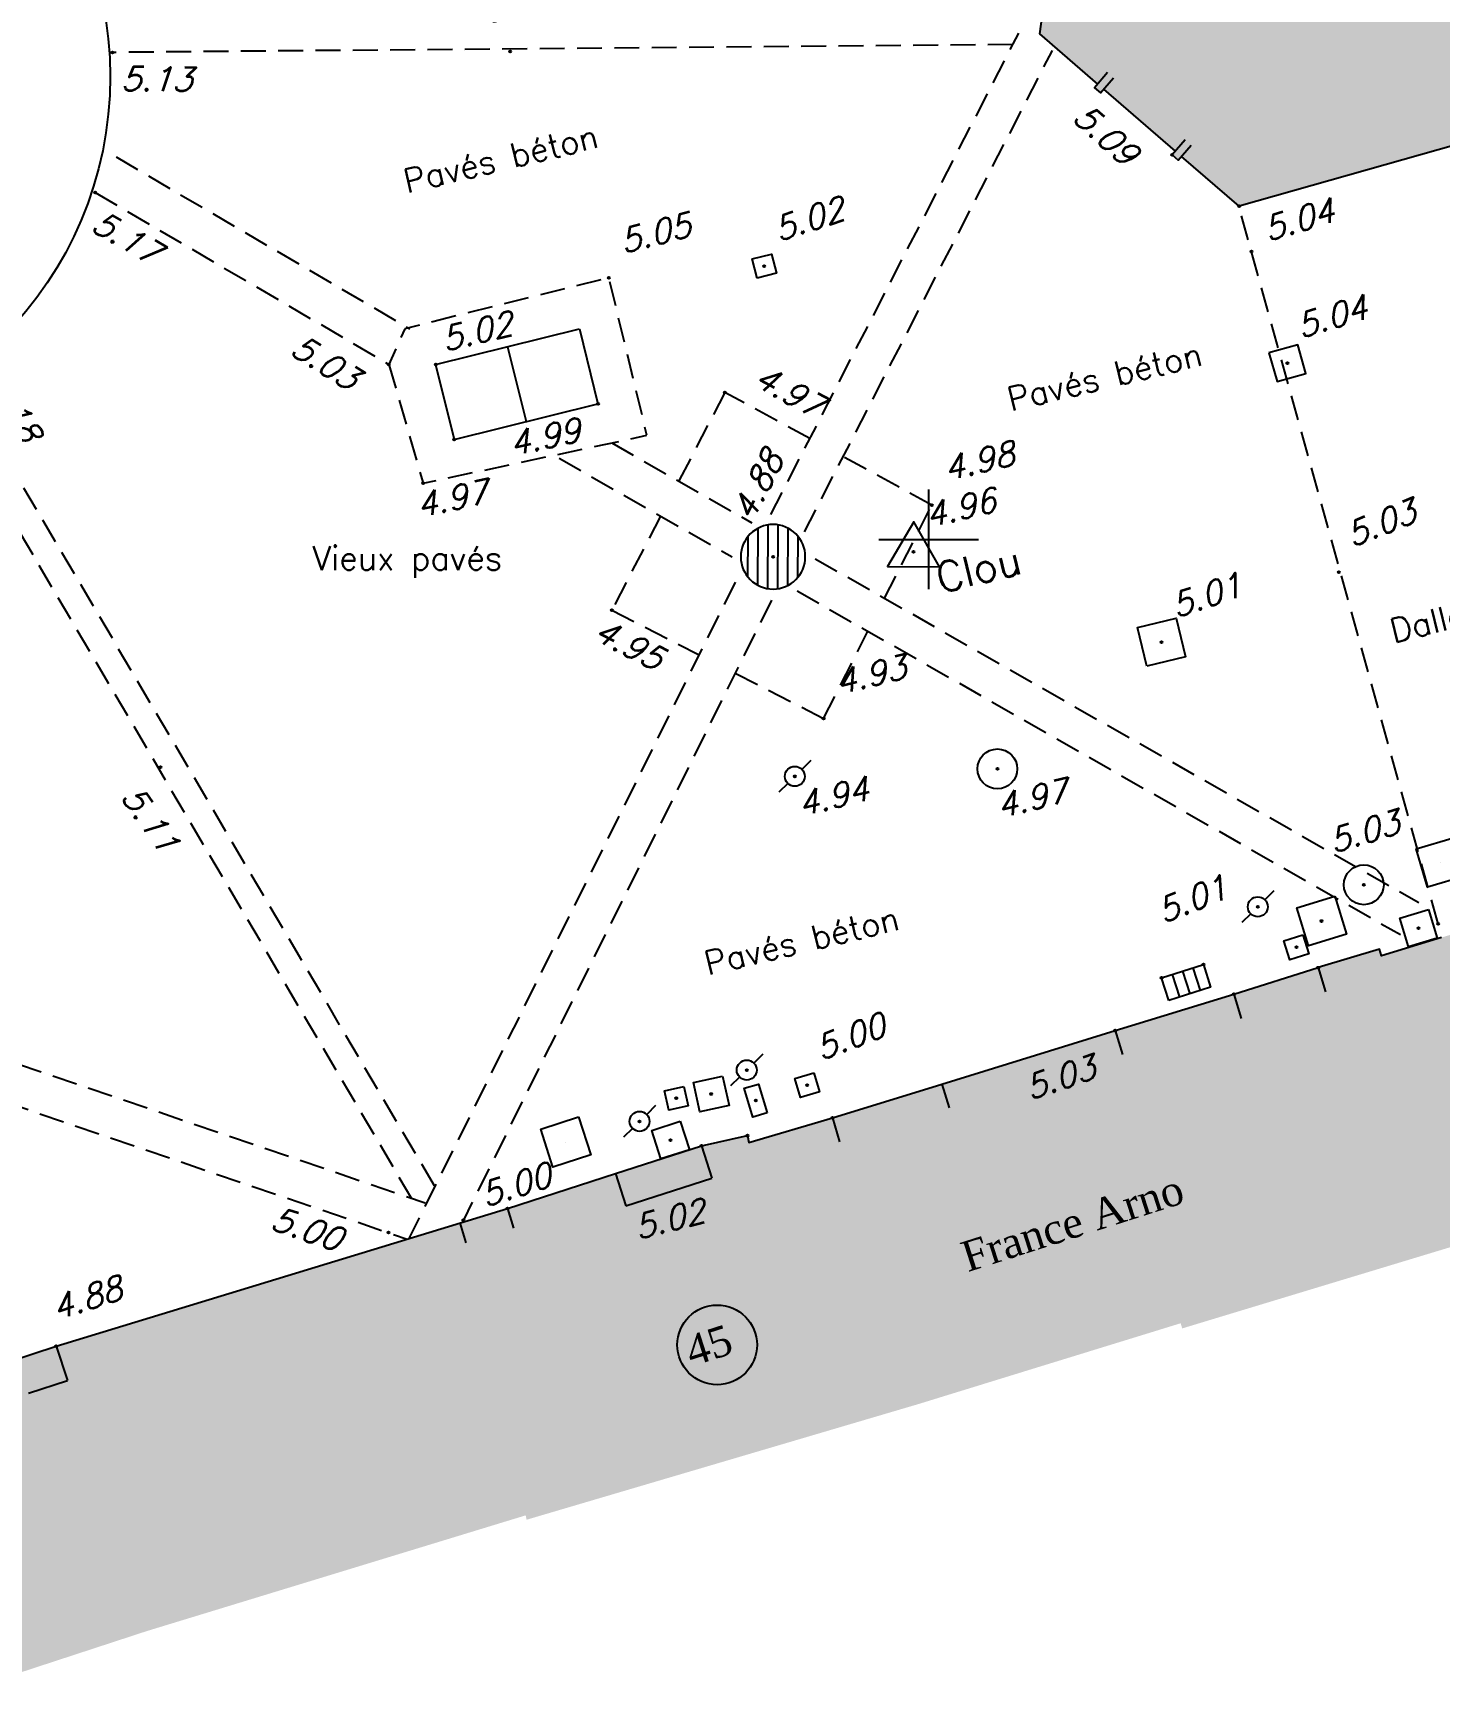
# Model space of a CAD drawing. Header units: metres. Extents: x 1379206 to 1379549, y 5225925 to 5226061.
# Drawn here: x 1379331.01 to 1379345.12, y 5225968.53 to 5225985.08 of the extents above; entities that cross this region are included whole.
import ezdxf
from ezdxf.enums import TextEntityAlignment as Align

# ---------------------------------------------------------------- set-up
doc = ezdxf.new("R2010")
doc.units = ezdxf.units.M
doc.header["$LTSCALE"] = 2
doc.header["$PDMODE"] = 32
doc.header["$PDSIZE"] = 0.02
doc.linetypes.add('CACHE2', pattern=[0.1875, 0.125, -0.0625])
doc.layers.get('0').update_dxf_attribs({"color": 2})
for name, color, linetype in [('AEP_BC_RON', 4, 'Continuous'), ('BA_COMMERC', 7, 'Continuous'), ('BA_INDIVID', 7, 'Continuous'), ('BA_SEUIL', 8, 'Continuous'), ('BA_VITRINE', 6, 'Continuous'), ('BORD_ILOT', 7, 'Continuous'), ('BORD_REVET', 7, 'CACHE2'), ('BORDURETTE', 7, 'Continuous'), ('EP_GRILLER', 5, 'Continuous'), ('Etat des Lieux', 7, 'Continuous'), ('EU_BRANCH', 3, 'Continuous'), ('GDF_BC', 30, 'Continuous'), ('GDF_REG_CA', 30, 'Continuous'), ('PTT_CHAMB2', 3, 'Continuous'), ('STATION', 6, 'Continuous'), ('SYMBOLE', 7, 'Continuous'), ('TopoAlt', 7, 'Continuous'), ('Topojis', 7, 'Continuous'), ('TXT_DETAIL', 7, 'Continuous'), ('TXT_NAT_BA', 7, 'Continuous')]:
    doc.layers.add(name, color=color, linetype=linetype)
doc.styles.get("Standard").update_dxf_attribs({"font": 'romans.shx'})
doc.styles.add('TNR', font='times.ttf', dxfattribs={"width": 0.999})

# ---------------------------------------------------------------- blocks, each defined once
blk = doc.blocks.new('CB002')
at = {"color": 0, "linetype": 'Continuous'}
for p, q in [((0, 1), (0, 0)), ((0, 1), (1, 1)), ((0.5, 1), (0.5, 0)), ((1, 1), (1, 0)), ((0, 0), (1, 0))]:
    blk.add_line(p, q, dxfattribs=at)
blk = doc.blocks.new('Tcpoint')
at = {"color": 0}
blk.add_point((0, 0), dxfattribs=at)
at = {"layer": 'TopoAlt'}
blk.add_attdef('ALT', (0.2, 0.2), '', height=0.24, dxfattribs=at)
blk = doc.blocks.new('CB013')
at = {"color": 0}
blk.add_line((0, 0), (0, 0), dxfattribs=at)
blk.add_lwpolyline([(-0.15, -0.15), (-0.15, 0.15), (0.15, 0.15), (0.15, -0.15)], close=True, dxfattribs=at)
blk = doc.blocks.new('CB014')
at = {"color": 0}
blk.add_line((0, 0), (0, 0), dxfattribs=at)
blk.add_lwpolyline([(-0.2, -0.2), (-0.2, 0.2), (0.2, 0.2), (0.2, -0.2)], close=True, dxfattribs=at)
blk = doc.blocks.new('CB012')
at = {"color": 0}
blk.add_line((0, 0), (0, 0), dxfattribs=at)
blk.add_lwpolyline([(-0.1, -0.1), (-0.1, 0.1), (0.1, 0.1), (0.1, -0.1)], close=True, dxfattribs=at)
blk = doc.blocks.new('a001')
at = {"color": 0}
for points in [[(0.160355, 0.160355), (0.070711, 0.070711)], [(-0.070711, -0.070711), (-0.160355, -0.160355)]]:
    blk.add_lwpolyline(points, dxfattribs=at)
blk.add_circle((0, 0), 0.1, dxfattribs=at)
blk = doc.blocks.new('CB005')
at = {"color": 0}
for p, q in [((-0.25, 0.206), (-0.25, -0.206)), ((-0.15, 0.287), (-0.15, -0.287)), ((-0.05, 0.32), (-0.05, -0.32)), ((0.05, 0.32), (0.05, -0.32)), ((0.15, 0.287), (0.15, -0.287)), ((0.25, 0.206), (0.25, -0.206))]:
    blk.add_line(p, q, dxfattribs=at)
blk.add_circle((0, 0), 0.324, dxfattribs=at)
blk = doc.blocks.new('u014')
at = {"color": 0}
blk.add_line((0, 0), (0, 0), dxfattribs=at)
blk.add_circle((0, 0), 0.3, dxfattribs=at)
blk = doc.blocks.new('t003')
at = {"color": 0}
blk.add_line((0, 0), (0, 0), dxfattribs=at)
blk.add_lwpolyline([(0.259834, -0.149954), (-0.000053, 0.3), (-0.259781, -0.150046)], close=True, dxfattribs=at)

msp = doc.modelspace()

# ---------------------------------------------------------------- hatches: boundary and pattern name
at = {"layer": 'BA_COMMERC'}
h = msp.add_hatch(color=9, dxfattribs=at)
edge = h.paths.add_edge_path()
edge.add_line((1379365.423, 5225982.738), (1379365.419, 5225982.751))
edge.add_line((1379365.419, 5225982.751), (1379365.337, 5225982.728))
edge.add_line((1379365.337, 5225982.728), (1379365.287, 5225982.692))
edge.add_line((1379365.287, 5225982.692), (1379365.169, 5225982.658))
edge.add_line((1379365.169, 5225982.658), (1379363.747, 5225982.213))
edge.add_line((1379363.747, 5225982.213), (1379363.63, 5225982.173))
edge.add_line((1379363.63, 5225982.173), (1379363.569, 5225982.174))
edge.add_line((1379363.569, 5225982.174), (1379363.489, 5225982.147))
edge.add_line((1379363.489, 5225982.147), (1379363.499, 5225982.113))
edge.add_line((1379363.499, 5225982.113), (1379363.194, 5225982.017))
edge.add_line((1379363.194, 5225982.017), (1379363.167, 5225982.102))
edge.add_line((1379363.167, 5225982.102), (1379362.965, 5225982.023))
edge.add_line((1379362.965, 5225982.023), (1379363.004, 5225981.913))
edge.add_line((1379363.004, 5225981.913), (1379359.86, 5225980.921))
edge.add_line((1379359.86, 5225980.921), (1379359.831, 5225981.015))
edge.add_line((1379359.831, 5225981.015), (1379359.614, 5225980.933))
edge.add_line((1379359.614, 5225980.933), (1379359.648, 5225980.83))
edge.add_line((1379359.648, 5225980.83), (1379358.797, 5225980.552))
edge.add_line((1379358.797, 5225980.552), (1379358.76, 5225980.664))
edge.add_line((1379358.76, 5225980.664), (1379358.558, 5225980.599))
edge.add_line((1379358.558, 5225980.599), (1379358.58, 5225980.532))
edge.add_line((1379358.58, 5225980.532), (1379358.217, 5225980.422))
edge.add_line((1379358.217, 5225980.422), (1379358.237, 5225980.355))
edge.add_line((1379358.237, 5225980.355), (1379357.996, 5225980.282))
edge.add_line((1379357.996, 5225980.282), (1379357.975, 5225980.349))
edge.add_line((1379357.975, 5225980.349), (1379357.395, 5225980.199))
edge.add_line((1379357.395, 5225980.199), (1379356.608, 5225979.944))
edge.add_line((1379356.608, 5225979.944), (1379356.13, 5225979.782))
edge.add_line((1379356.13, 5225979.782), (1379351.158, 5225978.211))
edge.add_line((1379351.158, 5225978.211), (1379350.963, 5225978.145))
edge.add_line((1379350.963, 5225978.145), (1379350.976, 5225978.107))
edge.add_line((1379350.976, 5225978.107), (1379350.597, 5225977.979))
edge.add_line((1379350.597, 5225977.979), (1379350.619, 5225977.902))
edge.add_line((1379350.619, 5225977.902), (1379350.345, 5225977.821))
edge.add_line((1379350.345, 5225977.821), (1379350.423, 5225977.556))
edge.add_line((1379350.423, 5225977.556), (1379349.318, 5225977.23))
edge.add_line((1379349.318, 5225977.23), (1379345.148, 5225976.004))
edge.add_line((1379345.148, 5225976.004), (1379344.546, 5225975.821))
edge.add_line((1379344.546, 5225975.821), (1379344.525, 5225975.888))
edge.add_line((1379344.525, 5225975.888), (1379343.908, 5225975.701))
edge.add_line((1379343.908, 5225975.701), (1379343.062, 5225975.435))
edge.add_line((1379343.062, 5225975.435), (1379341.872, 5225975.069))
edge.add_line((1379341.872, 5225975.069), (1379340.133, 5225974.533))
edge.add_line((1379340.133, 5225974.533), (1379339.034, 5225974.194))
edge.add_line((1379339.034, 5225974.194), (1379338.195, 5225973.947))
edge.add_line((1379338.195, 5225973.947), (1379338.18, 5225974.015))
edge.add_line((1379338.18, 5225974.015), (1379337.72, 5225973.913))
edge.add_line((1379337.72, 5225973.913), (1379336.854, 5225973.634))
edge.add_line((1379336.854, 5225973.634), (1379335.77, 5225973.285))
edge.add_line((1379335.77, 5225973.285), (1379335.291, 5225973.139))
edge.add_line((1379335.291, 5225973.139), (1379331.241, 5225971.901))
edge.add_line((1379331.241, 5225971.901), (1379326.805, 5225970.448))
edge.add_line((1379326.805, 5225970.448), (1379325.911, 5225970.11))
edge.add_arc((1379326.607, 5225969.128), 1.204, 125.3317, 197.0321)
edge.add_line((1379325.456, 5225968.775), (1379327.025, 5225963.592))
edge.add_line((1379327.025, 5225963.592), (1379328.786, 5225957.905))
edge.add_line((1379328.786, 5225957.905), (1379329.046, 5225957.064))
edge.add_line((1379329.046, 5225957.064), (1379329.479, 5225955.665))
edge.add_line((1379329.479, 5225955.665), (1379332.345, 5225956.553))
edge.add_line((1379332.345, 5225956.553), (1379331.912, 5225957.951))
edge.add_line((1379331.912, 5225957.951), (1379331.653, 5225958.788))
edge.add_line((1379331.653, 5225958.788), (1379328.843, 5225967.959))
edge.add_line((1379328.843, 5225967.959), (1379332.146, 5225969.041))
edge.add_line((1379332.146, 5225969.041), (1379335.954, 5225970.204))
edge.add_line((1379335.954, 5225970.204), (1379335.963, 5225970.16))
edge.add_line((1379335.963, 5225970.16), (1379339.9, 5225971.322))
edge.add_line((1379339.9, 5225971.322), (1379341.016, 5225971.666))
edge.add_line((1379341.016, 5225971.666), (1379342.529, 5225972.132))
edge.add_line((1379342.529, 5225972.132), (1379342.544, 5225972.08))
edge.add_line((1379342.544, 5225972.08), (1379346.007, 5225973.129))
edge.add_line((1379346.007, 5225973.129), (1379350.164, 5225974.352))
edge.add_line((1379350.164, 5225974.352), (1379354.152, 5225975.526))
edge.add_line((1379354.152, 5225975.526), (1379354.014, 5225975.979))
edge.add_line((1379354.014, 5225975.979), (1379355.997, 5225976.539))
edge.add_line((1379355.997, 5225976.539), (1379356.876, 5225976.769))
edge.add_line((1379356.876, 5225976.769), (1379358.531, 5225977.309))
edge.add_line((1379358.531, 5225977.309), (1379361.959, 5225978.423))
edge.add_line((1379361.959, 5225978.423), (1379362.373, 5225978.549))
edge.add_line((1379362.373, 5225978.549), (1379362.775, 5225978.695))
edge.add_line((1379362.775, 5225978.695), (1379364.493, 5225979.22))
edge.add_line((1379364.493, 5225979.22), (1379365.992, 5225979.711))
edge.add_line((1379365.992, 5225979.711), (1379366.711, 5225979.937))
edge.add_line((1379366.711, 5225979.937), (1379367.355, 5225980.128))
edge.add_line((1379367.355, 5225980.128), (1379370.256, 5225981.105))
edge.add_line((1379370.256, 5225981.105), (1379371.876, 5225981.609))
edge.add_line((1379371.876, 5225981.609), (1379371.877, 5225981.606))
edge.add_line((1379371.877, 5225981.606), (1379376.968, 5225983.066))
edge.add_line((1379376.968, 5225983.066), (1379380.018, 5225984.184))
edge.add_line((1379380.018, 5225984.184), (1379382.156, 5225984.802))
edge.add_line((1379382.156, 5225984.802), (1379384.561, 5225985.521))
edge.add_line((1379384.561, 5225985.521), (1379389.302, 5225986.993))
edge.add_line((1379389.302, 5225986.993), (1379390.874, 5225987.494))
edge.add_line((1379390.874, 5225987.494), (1379394.285, 5225988.674))
edge.add_line((1379394.285, 5225988.674), (1379396.497, 5225989.49))
edge.add_line((1379396.497, 5225989.49), (1379397.338, 5225989.766))
edge.add_line((1379397.338, 5225989.766), (1379401.445, 5225991.183))
edge.add_line((1379401.445, 5225991.183), (1379404.435, 5225991.984))
edge.add_line((1379404.435, 5225991.984), (1379405.751, 5225992.361))
edge.add_line((1379405.751, 5225992.361), (1379409.644, 5225993.219))
edge.add_line((1379409.644, 5225993.219), (1379413.258, 5225993.948))
edge.add_line((1379413.258, 5225993.948), (1379416.599, 5225994.704))
edge.add_line((1379416.599, 5225994.704), (1379418.074, 5225995.019))
edge.add_line((1379418.074, 5225995.019), (1379423.171, 5225996.366))
edge.add_line((1379423.171, 5225996.366), (1379425.055, 5225996.906))
edge.add_line((1379425.055, 5225996.906), (1379428.764, 5225997.996))
edge.add_line((1379428.764, 5225997.996), (1379431.934, 5225998.777))
edge.add_line((1379431.934, 5225998.777), (1379436.09, 5226000.014))
edge.add_line((1379436.09, 5226000.014), (1379438.774, 5226000.526))
edge.add_line((1379438.774, 5226000.526), (1379439.847, 5226000.744))
edge.add_line((1379439.847, 5226000.744), (1379443.158, 5226001.686))
edge.add_line((1379443.158, 5226001.686), (1379444.534, 5226002.17))
edge.add_line((1379444.534, 5226002.17), (1379445.391, 5226002.465))
edge.add_line((1379445.391, 5226002.465), (1379446.073, 5226002.7))
edge.add_line((1379446.073, 5226002.7), (1379449.639, 5226003.984))
edge.add_line((1379449.639, 5226003.984), (1379453.771, 5226005.739))
edge.add_line((1379453.771, 5226005.739), (1379457.388, 5226008.109))
edge.add_line((1379457.388, 5226008.109), (1379458.278, 5226008.559))
edge.add_line((1379458.278, 5226008.559), (1379461.652, 5226010.415))
edge.add_line((1379461.652, 5226010.415), (1379465.109, 5226012.308))
edge.add_line((1379465.109, 5226012.308), (1379464.938, 5226012.561))
edge.add_line((1379464.938, 5226012.561), (1379466.639, 5226013.61))
edge.add_line((1379466.639, 5226013.61), (1379467.343, 5226014.058))
edge.add_line((1379467.343, 5226014.058), (1379468.084, 5226014.582))
edge.add_line((1379468.084, 5226014.582), (1379468.83, 5226015.124))
edge.add_line((1379468.83, 5226015.124), (1379469.986, 5226015.911))
edge.add_line((1379469.986, 5226015.911), (1379470.875, 5226016.396))
edge.add_line((1379470.875, 5226016.396), (1379471.021, 5226016.109))
edge.add_line((1379471.021, 5226016.109), (1379474.337, 5226018.251))
edge.add_line((1379474.337, 5226018.251), (1379477.066, 5226019.895))
edge.add_line((1379477.066, 5226019.895), (1379478.684, 5226020.857))
edge.add_line((1379478.684, 5226020.857), (1379478.809, 5226020.913))
edge.add_line((1379478.809, 5226020.913), (1379479.843, 5226021.511))
edge.add_line((1379479.843, 5226021.511), (1379480.733, 5226022.044))
edge.add_line((1379480.733, 5226022.044), (1379482.84, 5226023.274))
edge.add_line((1379482.84, 5226023.274), (1379484.323, 5226022.057))
edge.add_line((1379484.323, 5226022.057), (1379484.329, 5226022.064))
edge.add_line((1379484.329, 5226022.064), (1379485.963, 5226020.656))
edge.add_line((1379485.963, 5226020.656), (1379485.986, 5226020.683))
edge.add_line((1379485.986, 5226020.683), (1379486.224, 5226020.479))
edge.add_line((1379486.224, 5226020.479), (1379485.922, 5226020.131))
edge.add_line((1379485.922, 5226020.131), (1379483.851, 5226017.834))
edge.add_line((1379483.851, 5226017.834), (1379486.08, 5226015.825))
edge.add_line((1379486.08, 5226015.825), (1379488.169, 5226018.144))
edge.add_line((1379488.169, 5226018.144), (1379490.515, 5226020.844))
edge.add_line((1379490.515, 5226020.844), (1379490.036, 5226021.181))
edge.add_line((1379490.036, 5226021.181), (1379489.471, 5226021.648))
edge.add_line((1379489.471, 5226021.648), (1379486.288, 5226024.374))
edge.add_line((1379486.288, 5226024.374), (1379485.639, 5226024.922))
edge.add_line((1379485.639, 5226024.922), (1379485.626, 5226024.907))
edge.add_line((1379485.626, 5226024.907), (1379485.498, 5226025.017))
edge.add_line((1379485.498, 5226025.017), (1379483.983, 5226026.252))
edge.add_line((1379483.983, 5226026.252), (1379483.825, 5226026.371))
edge.add_line((1379483.825, 5226026.371), (1379483.813, 5226026.356))
edge.add_line((1379483.813, 5226026.356), (1379483.503, 5226026.61))
edge.add_line((1379483.503, 5226026.61), (1379483.522, 5226026.633))
edge.add_line((1379483.522, 5226026.633), (1379483.219, 5226026.884))
edge.add_line((1379483.219, 5226026.884), (1379483.219, 5226026.914))
edge.add_line((1379483.219, 5226026.914), (1379483.09, 5226026.917))
edge.add_line((1379483.09, 5226026.917), (1379482.952, 5226026.892))
edge.add_line((1379482.952, 5226026.892), (1379482.936, 5226026.917))
edge.add_line((1379482.936, 5226026.917), (1379482.609, 5226026.709))
edge.add_line((1379482.609, 5226026.709), (1379482.636, 5226026.667))
edge.add_line((1379482.636, 5226026.667), (1379482.497, 5226026.585))
edge.add_line((1379482.497, 5226026.585), (1379482.507, 5226026.568))
edge.add_line((1379482.507, 5226026.568), (1379481.927, 5226026.215))
edge.add_line((1379481.927, 5226026.215), (1379479.206, 5226024.626))
edge.add_line((1379479.206, 5226024.626), (1379478.322, 5226024.097))
edge.add_line((1379478.322, 5226024.097), (1379477.441, 5226023.587))
edge.add_line((1379477.441, 5226023.587), (1379476.18, 5226022.858))
edge.add_line((1379476.18, 5226022.858), (1379475.526, 5226022.469))
edge.add_line((1379475.526, 5226022.469), (1379472.748, 5226020.797))
edge.add_line((1379472.748, 5226020.797), (1379472.175, 5226020.464))
edge.add_line((1379472.175, 5226020.464), (1379472.145, 5226020.525))
edge.add_line((1379472.145, 5226020.525), (1379471.253, 5226020.004))
edge.add_line((1379471.253, 5226020.004), (1379471.221, 5226020.056))
edge.add_line((1379471.221, 5226020.056), (1379470.397, 5226019.553))
edge.add_line((1379470.397, 5226019.553), (1379470.238, 5226019.466))
edge.add_line((1379470.238, 5226019.466), (1379470.066, 5226019.7))
edge.add_line((1379470.066, 5226019.7), (1379469.509, 5226019.289))
edge.add_line((1379469.509, 5226019.289), (1379469.491, 5226019.313))
edge.add_line((1379469.491, 5226019.313), (1379468.969, 5226018.933))
edge.add_line((1379468.969, 5226018.933), (1379466.336, 5226017.02))
edge.add_line((1379466.336, 5226017.02), (1379465.672, 5226016.55))
edge.add_line((1379465.672, 5226016.55), (1379465.047, 5226016.153))
edge.add_line((1379465.047, 5226016.153), (1379462.264, 5226014.437))
edge.add_line((1379462.264, 5226014.437), (1379461.733, 5226014.083))
edge.add_line((1379461.733, 5226014.083), (1379460.973, 5226013.607))
edge.add_line((1379460.973, 5226013.607), (1379460.731, 5226013.445))
edge.add_line((1379460.731, 5226013.445), (1379460.786, 5226013.362))
edge.add_line((1379460.786, 5226013.362), (1379460.209, 5226013.045))
edge.add_line((1379460.209, 5226013.045), (1379456.877, 5226011.213))
edge.add_line((1379456.877, 5226011.213), (1379456.548, 5226011.046))
edge.add_line((1379456.548, 5226011.046), (1379456.535, 5226011.073))
edge.add_line((1379456.535, 5226011.073), (1379456.327, 5226010.977))
edge.add_line((1379456.327, 5226010.977), (1379455.448, 5226010.489))
edge.add_line((1379455.448, 5226010.489), (1379455.295, 5226010.416))
edge.add_line((1379455.295, 5226010.416), (1379455.321, 5226010.362))
edge.add_line((1379455.321, 5226010.362), (1379454.801, 5226010.045))
edge.add_line((1379454.801, 5226010.045), (1379454.726, 5226010.197))
edge.add_line((1379454.726, 5226010.197), (1379454.274, 5226009.974))
edge.add_line((1379454.274, 5226009.974), (1379451.31, 5226008.294))
edge.add_line((1379451.31, 5226008.294), (1379450.867, 5226008.047))
edge.add_line((1379450.867, 5226008.047), (1379450.183, 5226007.65))
edge.add_line((1379450.183, 5226007.65), (1379449.785, 5226007.429))
edge.add_line((1379449.785, 5226007.429), (1379449.8, 5226007.402))
edge.add_line((1379449.8, 5226007.402), (1379449.703, 5226007.365))
edge.add_line((1379449.703, 5226007.365), (1379449.781, 5226007.198))
edge.add_line((1379449.781, 5226007.198), (1379448.652, 5226006.817))
edge.add_line((1379448.652, 5226006.817), (1379445.077, 5226005.53))
edge.add_line((1379445.077, 5226005.53), (1379443.082, 5226004.844))
edge.add_line((1379443.082, 5226004.844), (1379441.957, 5226004.443))
edge.add_line((1379441.957, 5226004.443), (1379441.944, 5226004.491))
edge.add_line((1379441.944, 5226004.491), (1379441.781, 5226004.447))
edge.add_line((1379441.781, 5226004.447), (1379441.755, 5226004.533))
edge.add_line((1379441.755, 5226004.533), (1379441.637, 5226004.497))
edge.add_line((1379441.637, 5226004.497), (1379441.658, 5226004.43))
edge.add_line((1379441.658, 5226004.43), (1379441.251, 5226004.306))
edge.add_line((1379441.251, 5226004.306), (1379441.232, 5226004.415))
edge.add_line((1379441.232, 5226004.415), (1379440.975, 5226004.371))
edge.add_line((1379440.975, 5226004.371), (1379440.996, 5226004.277))
edge.add_line((1379440.996, 5226004.277), (1379439.056, 5226003.845))
edge.add_line((1379439.056, 5226003.845), (1379437.313, 5226003.517))
edge.add_line((1379437.313, 5226003.517), (1379437.044, 5226003.467))
edge.add_line((1379437.044, 5226003.467), (1379437.051, 5226003.428))
edge.add_line((1379437.051, 5226003.428), (1379435.174, 5226002.996))
edge.add_line((1379435.174, 5226002.996), (1379435.039, 5226002.965))
edge.add_line((1379435.039, 5226002.965), (1379435.046, 5226002.935))
edge.add_line((1379435.046, 5226002.935), (1379434.899, 5226002.901))
edge.add_line((1379434.899, 5226002.901), (1379434.911, 5226002.851))
edge.add_line((1379434.911, 5226002.851), (1379434.698, 5226002.802))
edge.add_line((1379434.698, 5226002.802), (1379434.714, 5226002.734))
edge.add_line((1379434.714, 5226002.734), (1379434.067, 5226002.542))
edge.add_line((1379434.067, 5226002.542), (1379434.032, 5226002.677))
edge.add_line((1379434.032, 5226002.677), (1379433.994, 5226002.667))
edge.add_line((1379433.994, 5226002.667), (1379433.971, 5226002.754))
edge.add_line((1379433.971, 5226002.754), (1379433.664, 5226002.676))
edge.add_line((1379433.664, 5226002.676), (1379433.682, 5226002.606))
edge.add_line((1379433.682, 5226002.606), (1379433.624, 5226002.591))
edge.add_line((1379433.624, 5226002.591), (1379429.485, 5226001.625))
edge.add_line((1379429.485, 5226001.625), (1379429.185, 5226001.56))
edge.add_line((1379429.185, 5226001.56), (1379429.207, 5226001.465))
edge.add_line((1379429.207, 5226001.465), (1379429.168, 5226001.456))
edge.add_line((1379429.168, 5226001.456), (1379429.204, 5226001.336))
edge.add_line((1379429.204, 5226001.336), (1379428.428, 5226001.126))
edge.add_line((1379428.428, 5226001.126), (1379427.565, 5226000.91))
edge.add_line((1379427.565, 5226000.91), (1379426.685, 5226000.733))
edge.add_line((1379426.685, 5226000.733), (1379425.86, 5226000.472))
edge.add_line((1379425.86, 5226000.472), (1379424.623, 5226000.132))
edge.add_line((1379424.623, 5226000.132), (1379424.707, 5225999.931))
edge.add_line((1379424.707, 5225999.931), (1379424.218, 5225999.787))
edge.add_line((1379424.218, 5225999.787), (1379422.374, 5225999.258))
edge.add_line((1379422.374, 5225999.258), (1379420.12, 5225998.662))
edge.add_line((1379420.12, 5225998.662), (1379420.06, 5225998.864))
edge.add_line((1379420.06, 5225998.864), (1379418.607, 5225998.431))
edge.add_line((1379418.607, 5225998.431), (1379418.564, 5225998.575))
edge.add_line((1379418.564, 5225998.575), (1379418.052, 5225998.42))
edge.add_line((1379418.052, 5225998.42), (1379414.103, 5225997.302))
edge.add_line((1379414.103, 5225997.302), (1379413.505, 5225997.141))
edge.add_line((1379413.505, 5225997.141), (1379412.544, 5225996.864))
edge.add_line((1379412.544, 5225996.864), (1379412.062, 5225996.767))
edge.add_line((1379412.062, 5225996.767), (1379412.027, 5225996.964))
edge.add_line((1379412.027, 5225996.964), (1379411.529, 5225996.876))
edge.add_line((1379411.529, 5225996.876), (1379406.583, 5225995.673))
edge.add_line((1379406.583, 5225995.673), (1379406.571, 5225995.722))
edge.add_line((1379406.571, 5225995.722), (1379406.224, 5225995.636))
edge.add_line((1379406.224, 5225995.636), (1379406.206, 5225995.704))
edge.add_line((1379406.206, 5225995.704), (1379405.578, 5225995.537))
edge.add_line((1379405.578, 5225995.537), (1379405.607, 5225995.39))
edge.add_line((1379405.607, 5225995.39), (1379405.099, 5225995.29))
edge.add_line((1379405.099, 5225995.29), (1379402.594, 5225994.669))
edge.add_line((1379402.594, 5225994.669), (1379402.065, 5225994.514))
edge.add_line((1379402.065, 5225994.514), (1379402.03, 5225994.659))
edge.add_line((1379402.03, 5225994.659), (1379401.397, 5225994.504))
edge.add_line((1379401.397, 5225994.504), (1379401.416, 5225994.426))
edge.add_line((1379401.416, 5225994.426), (1379400.892, 5225994.319))
edge.add_line((1379400.892, 5225994.319), (1379400.928, 5225994.142))
edge.add_line((1379400.928, 5225994.142), (1379400.62, 5225994.072))
edge.add_line((1379400.62, 5225994.072), (1379396.381, 5225992.61))
edge.add_line((1379396.381, 5225992.61), (1379395.536, 5225992.332))
edge.add_line((1379395.536, 5225992.332), (1379391.861, 5225991.054))
edge.add_line((1379391.861, 5225991.054), (1379391.091, 5225990.791))
edge.add_line((1379391.091, 5225990.791), (1379391.075, 5225990.849))
edge.add_line((1379391.075, 5225990.849), (1379390.647, 5225990.737))
edge.add_line((1379390.647, 5225990.737), (1379390.682, 5225990.602))
edge.add_line((1379390.682, 5225990.602), (1379389.929, 5225990.341))
edge.add_line((1379389.929, 5225990.341), (1379388.402, 5225989.855))
edge.add_line((1379388.402, 5225989.855), (1379386.505, 5225989.266))
edge.add_line((1379386.505, 5225989.266), (1379386.462, 5225989.4))
edge.add_line((1379386.462, 5225989.4), (1379386.139, 5225989.295))
edge.add_line((1379386.139, 5225989.295), (1379385.39, 5225989.059))
edge.add_line((1379385.39, 5225989.059), (1379385.001, 5225988.94))
edge.add_line((1379385.001, 5225988.94), (1379384.349, 5225988.724))
edge.add_line((1379384.349, 5225988.724), (1379380.38, 5225987.485))
edge.add_line((1379380.38, 5225987.485), (1379380.12, 5225987.43))
edge.add_line((1379380.12, 5225987.43), (1379379.304, 5225987.16))
edge.add_line((1379379.304, 5225987.16), (1379378.885, 5225987.048))
edge.add_line((1379378.885, 5225987.048), (1379378.903, 5225986.98))
edge.add_line((1379378.903, 5225986.98), (1379378.833, 5225986.945))
edge.add_line((1379378.833, 5225986.945), (1379378.791, 5225987.069))
edge.add_line((1379378.791, 5225987.069), (1379378.29, 5225986.9))
edge.add_line((1379378.29, 5225986.9), (1379378.318, 5225986.815))
edge.add_line((1379378.318, 5225986.815), (1379378.243, 5225986.794))
edge.add_line((1379378.243, 5225986.794), (1379377.589, 5225986.583))
edge.add_line((1379377.589, 5225986.583), (1379376.645, 5225986.271))
edge.add_line((1379376.645, 5225986.271), (1379375.407, 5225985.867))
edge.add_line((1379375.407, 5225985.867), (1379374.556, 5225985.599))
edge.add_line((1379374.556, 5225985.599), (1379374.536, 5225985.656))
edge.add_line((1379374.536, 5225985.656), (1379374.016, 5225985.475))
edge.add_line((1379374.016, 5225985.475), (1379374.059, 5225985.353))
edge.add_line((1379374.059, 5225985.353), (1379373.811, 5225985.281))
edge.add_line((1379373.811, 5225985.281), (1379373.792, 5225985.338))
edge.add_line((1379373.792, 5225985.338), (1379373.315, 5225985.179))
edge.add_line((1379373.315, 5225985.179), (1379369.545, 5225984.038))
edge.add_line((1379369.545, 5225984.038), (1379369.253, 5225983.933))
edge.add_line((1379369.253, 5225983.933), (1379369.231, 5225983.999))
edge.add_line((1379369.231, 5225983.999), (1379369.011, 5225983.926))
edge.add_line((1379369.011, 5225983.926), (1379369.033, 5225983.861))
edge.add_line((1379369.033, 5225983.861), (1379366.412, 5225983.004))
edge.add_line((1379366.412, 5225983.004), (1379366.383, 5225983.092))
edge.add_line((1379366.383, 5225983.092), (1379366.18, 5225983.025))
edge.add_line((1379366.18, 5225983.025), (1379366.202, 5225982.959))
edge.add_line((1379366.202, 5225982.959), (1379365.6, 5225982.764))
edge.add_line((1379365.6, 5225982.764), (1379365.591, 5225982.792))
edge.add_line((1379365.591, 5225982.792), (1379365.423, 5225982.738))
msp.add_hatch(color=9, dxfattribs=at).paths.add_polyline_path([(1379326.387, 5226004.11), (1379326.101, 5226003.045), (1379325.205, 5225999.652), (1379325.835, 5225999.588), (1379327.066, 5225999.464), (1379329.367, 5225999.205), (1379329.371, 5225999.242), (1379335.777, 5225998.647), (1379335.771, 5225998.583), (1379342.016, 5225997.962), (1379345.681, 5225997.615), (1379345.38, 5225995.104), (1379345.423, 5225995.098), (1379345.036, 5225992.226), (1379344.677, 5225989.225), (1379344.658, 5225989.227), (1379344.49, 5225987.796), (1379344.366, 5225986.814), (1379345.837, 5225987.23), (1379352.618, 5225988.639), (1379370.919, 5225993.761), (1379394.965, 5226001.165), (1379399.888, 5226002.643), (1379408.119, 5226005.072), (1379407.795, 5226005.733), (1379412, 5226006.939), (1379412.658, 5226007.137), (1379412.602, 5226007.543), (1379412.498, 5226008.725), (1379412.073, 5226012.931), (1379411.697, 5226017.094), (1379414.682, 5226017.399), (1379414.89, 5226015.36), (1379415.039, 5226015.374), (1379415.092, 5226014.826), (1379415.022, 5226014.819), (1379415.183, 5226013.304), (1379415.213, 5226013.307), (1379415.274, 5226012.761), (1379415.154, 5226012.75), (1379415.325, 5226010.818), (1379415.444, 5226010.829), (1379415.5, 5226010.245), (1379415.361, 5226010.232), (1379415.502, 5226008.837), (1379415.641, 5226008.851), (1379415.694, 5226008.322), (1379415.867, 5226006.634), (1379415.91, 5226006.324), (1379415.715, 5226006.084), (1379414.908, 5226004.88), (1379414.74, 5226004.622), (1379414.463, 5226004.546), (1379412.845, 5226004.06), (1379412.067, 5226003.837), (1379412.568, 5226002.817), (1379412.596, 5226002.828), (1379412.674, 5226002.637), (1379411.671, 5226002.353), (1379408.377, 5226001.626), (1379407.751, 5226001.439), (1379406.808, 5226001.219), (1379406.201, 5226001.081), (1379406.206, 5226001.062), (1379405.447, 5226000.844), (1379405.361, 5226001.142), (1379403.626, 5226000.635), (1379403.654, 5226000.539), (1379403.464, 5226000.482), (1379400.664, 5225999.64), (1379400.484, 5225999.585), (1379400.455, 5225999.681), (1379398.724, 5225999.161), (1379398.815, 5225998.865), (1379398.061, 5225998.632), (1379398.019, 5225998.766), (1379397.022, 5225998.426), (1379394.253, 5225997.687), (1379393.388, 5225997.438), (1379393.395, 5225997.411), (1379393.183, 5225997.352), (1379392.334, 5225997.094), (1379392.047, 5225997.006), (1379392.069, 5225996.919), (1379391.08, 5225996.666), (1379387.181, 5225995.539), (1379386.401, 5225995.315), (1379382.499, 5225994.173), (1379382.076, 5225994.044), (1379381.312, 5225993.841), (1379377.887, 5225992.792), (1379377.409, 5225992.649), (1379376.553, 5225992.389), (1379375.652, 5225992.115), (1379375.562, 5225992.411), (1379372.882, 5225991.397), (1379372.782, 5225991.355), (1379372.083, 5225991.136), (1379372.129, 5225990.994), (1379371.801, 5225990.887), (1379371.351, 5225990.755), (1379367.884, 5225989.578), (1379367.617, 5225989.493), (1379367.629, 5225989.455), (1379367.219, 5225989.343), (1379362.992, 5225988.096), (1379361.915, 5225987.786), (1379361.882, 5225987.901), (1379361.544, 5225987.803), (1379360.762, 5225987.575), (1379360.438, 5225987.515), (1379360.416, 5225987.633), (1379359.585, 5225987.47), (1379358.002, 5225987.02), (1379356.279, 5225986.542), (1379356.35, 5225986.274), (1379356.122, 5225986.22), (1379356.137, 5225986.172), (1379355.635, 5225986.018), (1379354.671, 5225985.757), (1379354.413, 5225985.696), (1379354.435, 5225985.599), (1379353.78, 5225985.449), (1379353.758, 5225985.552), (1379348.531, 5225984.426), (1379347.733, 5225984.273), (1379347.725, 5225984.312), (1379347.391, 5225984.248), (1379347.311, 5225984.53), (1379346.653, 5225984.344), (1379343.115, 5225983.343), (1379342.536, 5225983.843), (1379342.504, 5225983.806), (1379342.444, 5225983.859), (1379342.476, 5225983.896), (1379341.757, 5225984.517), (1379341.725, 5225984.48), (1379341.665, 5225984.533), (1379341.697, 5225984.57), (1379341.116, 5225985.073), (1379341.195, 5225985.659), (1379341.512, 5225988.16), (1379341.858, 5225991.106), (1379341.818, 5225991.112), (1379341.829, 5225991.191), (1379341.869, 5225991.186), (1379342.049, 5225992.526), (1379342.01, 5225992.531), (1379342.02, 5225992.61), (1379342.06, 5225992.605), (1379342.337, 5225994.918), (1379341.727, 5225994.976), (1379333.056, 5225995.838), (1379332.507, 5225995.878), (1379332.513, 5225995.937), (1379332.078, 5225995.978), (1379332.071, 5225995.903), (1379330.95, 5225996.007), (1379326.748, 5225996.481), (1379325.534, 5225996.603), (1379323.414, 5225996.817), (1379322.731, 5225996.88), (1379322.522, 5225997.167), (1379321.755, 5225998.376), (1379322.05, 5225999.452), (1379323.202, 5226003.817), (1379323.49, 5226004.889)])

# ---------------------------------------------------------------- linework, layer by layer
at = {"layer": 'BA_INDIVID', "flags": 128}
for points in [[(1379341.697, 5225984.57), (1379341.116, 5225985.073), (1379341.195, 5225985.659), (1379341.761, 5225985.587)], [(1379347.311, 5225984.53), (1379343.115, 5225983.343), (1379342.536, 5225983.843)], [(1379337.72, 5225973.913), (1379338.18, 5225974.015), (1379338.195, 5225973.947), (1379339.034, 5225974.194)], [(1379331.241, 5225971.901), (1379335.77, 5225973.285), (1379336.854, 5225973.634)]]:
    msp.add_lwpolyline(points, dxfattribs=at)
at = {"layer": 'BA_INDIVID'}
for points in [[(1379341.796, 5225984.684), (1379341.665, 5225984.533), (1379341.725, 5225984.48), (1379341.856, 5225984.631)], [(1379342.575, 5225984.01), (1379342.444, 5225983.859), (1379342.504, 5225983.806), (1379342.635, 5225983.957)], [(1379345.148, 5225976.004), (1379344.546, 5225975.821), (1379344.525, 5225975.888), (1379343.908, 5225975.701)], [(1379343.908, 5225975.701), (1379343.983, 5225975.459)], [(1379343.062, 5225975.435), (1379343.137, 5225975.192)], [(1379339.034, 5225974.194), (1379339.104, 5225973.954)], [(1379337.72, 5225973.913), (1379337.824, 5225973.589)], [(1379336.854, 5225973.634), (1379336.958, 5225973.31)], [(1379335.77, 5225973.285), (1379335.83, 5225973.086)], [(1379335.291, 5225973.139), (1379335.352, 5225972.94)], [(1379331.241, 5225971.901), (1379331.353, 5225971.559)]]:
    msp.add_lwpolyline(points, dxfattribs=at)
at = {"layer": 'BA_SEUIL', "flags": 128}
for points in [[(1379342.476, 5225983.896), (1379341.757, 5225984.517)], [(1379340.133, 5225974.533), (1379341.872, 5225975.069)]]:
    msp.add_lwpolyline(points, dxfattribs=at)
at = {"layer": 'BA_SEUIL'}
for points in [[(1379343.062, 5225975.435), (1379343.908, 5225975.701)], [(1379336.958, 5225973.31), (1379337.824, 5225973.589)]]:
    msp.add_lwpolyline(points, dxfattribs=at)
at = {"layer": 'BA_VITRINE', "flags": 128}
for points in [[(1379341.872, 5225975.069), (1379343.062, 5225975.435)], [(1379339.034, 5225974.194), (1379340.133, 5225974.533)]]:
    msp.add_lwpolyline(points, dxfattribs=at)
at = {"layer": 'BA_VITRINE'}
for points in [[(1379341.872, 5225975.069), (1379341.946, 5225974.828)], [(1379340.133, 5225974.533), (1379340.206, 5225974.294)], [(1379330.963, 5225971.431), (1379331.353, 5225971.559)]]:
    msp.add_lwpolyline(points, dxfattribs=at)
at = {"layer": 'BORD_ILOT'}
msp.add_circle((1379328.078, 5225984.645), 3.705, dxfattribs=at)
at = {"layer": 'BORD_REVET', "flags": 128}
for points in [[(1379340.844, 5225984.965), (1379331.778, 5225984.887)], [(1379338.414, 5225980.248), (1379340.903, 5225985.08)], [(1379338.752, 5225980.074), (1379341.241, 5225984.906)], [(1379331.842, 5225983.838), (1379334.79, 5225982.113)], [(1379331.633, 5225983.48), (1379334.581, 5225981.756)], [(1379345.113, 5225976.141), (1379343.113, 5225983.342)], [(1379335.037, 5225973.512), (1379330.256, 5225981.638)], [(1379334.812, 5225973.38), (1379330.03, 5225981.505)], [(1379336.817, 5225980.968), (1379338.224, 5225980.166)], [(1379336.289, 5225980.814), (1379338.028, 5225979.823)], [(1379338.861, 5225979.805), (1379344.919, 5225976.355)], [(1379338.057, 5225979.571), (1379334.782, 5225972.983)], [(1379338.678, 5225979.483), (1379344.735, 5225976.033)], [(1379338.422, 5225979.39), (1379335.328, 5225973.168)], [(1379326.948, 5225976.069), (1379334.943, 5225973.341)], [(1379326.818, 5225975.689), (1379334.764, 5225972.977)]]:
    msp.add_lwpolyline(points, dxfattribs=at)
msp.add_lwpolyline([(1379334.581, 5225981.756), (1379334.924, 5225980.563), (1379337.171, 5225981.044), (1379336.789, 5225982.625), (1379334.74, 5225982.114)], close=True, dxfattribs=at)
at = {"layer": 'BORD_REVET'}
for points in [[(1379338.807, 5225981.011), (1379337.953, 5225981.475), (1379337.49, 5225980.585)], [(1379340.031, 5225980.344), (1379339.141, 5225980.829)], [(1379339.557, 5225979.408), (1379340.031, 5225980.344)], [(1379337.308, 5225980.234), (1379336.818, 5225979.29), (1379337.694, 5225978.841)], [(1379338.057, 5225978.656), (1379338.945, 5225978.201), (1379339.39, 5225979.078)]]:
    msp.add_lwpolyline(points, dxfattribs=at)
at = {"layer": 'BORDURETTE', "flags": 128}
msp.add_lwpolyline([(1379336.854, 5225973.634), (1379337.72, 5225973.913)], dxfattribs=at)
at = {"layer": 'BORDURETTE'}
msp.add_lwpolyline([(1379326.805, 5225970.448), (1379331.241, 5225971.901)], dxfattribs=at)
at = {"layer": 'Etat des Lieux'}
for p, q in [((1379340, 5225979.5), (1379340, 5225980.5)), ((1379339.5, 5225980), (1379340.5, 5225980))]:
    msp.add_line(p, q, dxfattribs=at)
at = {"layer": 'SYMBOLE', "flags": 128}
msp.add_lwpolyline([(1379342.409, 5225975.37), (1379342.338, 5225975.6), (1379342.759, 5225975.734), (1379342.829, 5225975.504)], close=True, dxfattribs=at)
at = {"layer": 'SYMBOLE'}
for points in [[(1379342.548, 5225975.666), (1379342.62, 5225975.438)], [(1379342.652, 5225975.7), (1379342.725, 5225975.471)], [(1379342.443, 5225975.633), (1379342.516, 5225975.404)]]:
    msp.add_lwpolyline(points, dxfattribs=at)
msp.add_lwpolyline([(1379338.377, 5225974.245), (1379338.233, 5225974.202), (1379338.148, 5225974.49), (1379338.292, 5225974.532)], close=True, dxfattribs=at)
at = {"layer": 'TXT_DETAIL', "flags": 128}
msp.add_lwpolyline([(1379336.181, 5225979.809, 0, 0, 0), (1379337.126, 5225979.614, 0.4, 0, 0), (1379337.616, 5225979.513, 0, 0, 0)], format="xyseb", dxfattribs=at)
at = {"layer": 'TXT_NAT_BA'}
msp.add_circle((1379337.876, 5225971.915), 0.4, dxfattribs=at)

# ---------------------------------------------------------------- block references
at = {"layer": 'AEP_BC_RON', "rotation": 359.5638940269182}
for p in [(1379338.655, 5225977.621), (1379343.303, 5225976.312), (1379338.173, 5225974.673), (1379337.097, 5225974.158)]:
    msp.add_blockref('a001', p, dxfattribs=at)
at = {"layer": 'EP_GRILLER', "yscale": -1.000000000289614, "rotation": 359.5638940269182}
msp.add_blockref('CB005', (1379338.437, 5225979.825), dxfattribs=at)
at = {"layer": 'EU_BRANCH'}
for name, p, rotation in [('CB014', (1379342.336, 5225978.969), 13.56683807592233), ('CB014', (1379345.142, 5225976.758), 196.3955288372431), ('CB013', (1379337.817, 5225974.433), 192.5227311414544)]:
    msp.add_blockref(name, p, dxfattribs=dict(at, rotation=rotation))
at = {"layer": 'GDF_BC', "xscale": 0.6666666667827252, "yscale": 0.6666666665490153, "zscale": 0.6666666667784786, "rotation": 359.5638940002894}
msp.add_blockref('u014', (1379344.367, 5225976.533), dxfattribs=at)
at = {"layer": 'GDF_REG_CA'}
for p, rotation in [((1379338.349, 5225982.742), 14.37240447129371), ((1379337.466, 5225974.39), 192.5227311414544), ((1379338.779, 5225974.521), 196.4417695302066)]:
    msp.add_blockref('CB012', p, dxfattribs=dict(at, rotation=rotation))
at = {"layer": 'PTT_CHAMB2', "xscale": 1.487384361104118, "yscale": 0.7739968903971174, "rotation": 13.94769007945086}
msp.add_blockref('CB002', (1379335.236, 5225981.002), dxfattribs=at)
at = {"layer": 'STATION', "rotation": 359.5638940269182}
msp.add_blockref('t003', (1379339.848, 5225979.875), dxfattribs=at)
at = {"layer": 'SYMBOLE', "yscale": -1.000000000289614, "rotation": 15.80008506294415}
msp.add_blockref('CB013', (1379343.6, 5225981.768), dxfattribs=at)
at = {"layer": 'SYMBOLE', "xscale": 0.6666666667827252, "yscale": 0.6666666665490153, "zscale": 0.6666666667784786, "rotation": 359.5638940002894}
msp.add_blockref('u014', (1379340.689, 5225977.696), dxfattribs=at)
at = {"layer": 'SYMBOLE'}
for name, p, rotation in [('CB014', (1379343.944, 5225976.169), 196.8562588479858), ('CB013', (1379344.917, 5225976.098), 196.4417695283187), ('CB012', (1379343.691, 5225975.906), 197.4711692138321), ('CB014', (1379336.356, 5225973.951), 197.8577035065182), ('CB013', (1379337.408, 5225973.97), 197.8577035085636)]:
    msp.add_blockref(name, p, dxfattribs=dict(at, rotation=rotation))
at = {"layer": 'Topojis'}
ref = msp.add_blockref('Tcpoint', (1379335.798, 5225984.897), dxfattribs=dict(at, rotation=74.10954788647196))
ref.add_attrib('ALT', '5.14', (1379335.66, 5225985.144), dxfattribs={"layer": 'TopoAlt', "height": 0.24, "rotation": 79.0474, "oblique": 18})
ref = msp.add_blockref('Tcpoint', (1379331.805, 5225984.887), dxfattribs=dict(at, rotation=359.5638940269182))
ref.add_attrib('ALT', '5.13', (1379331.887, 5225984.503), dxfattribs={"layer": 'TopoAlt', "height": 0.24, "rotation": 359.5639, "oblique": 18})
ref = msp.add_blockref('Tcpoint', (1379342.444, 5225983.859), dxfattribs=dict(at, rotation=254.1095478864719))
ref.add_attrib('ALT', '5.09', (1379341.43, 5225984.217), dxfattribs={"layer": 'TopoAlt', "height": 0.24, "rotation": 317.8562, "oblique": 18})
ref = msp.add_blockref('Tcpoint', (1379331.633, 5225983.48), dxfattribs=dict(at, rotation=329.6776330555667))
ref.add_attrib('ALT', '5.17', (1379331.575, 5225983.109), dxfattribs={"layer": 'TopoAlt', "height": 0.24, "rotation": 329.6776, "oblique": 18})
ref = msp.add_blockref('Tcpoint', (1379338.349, 5225982.742), dxfattribs=dict(at, rotation=14.37240447129371))
ref.add_attrib('ALT', '5.02', (1379338.493, 5225982.986), dxfattribs={"layer": 'TopoAlt', "height": 0.24, "rotation": 18.6397, "oblique": 18})
ref = msp.add_blockref('Tcpoint', (1379336.789, 5225982.625), dxfattribs=dict(at, rotation=14.37240447129371))
ref.add_attrib('ALT', '5.05', (1379336.933, 5225982.869), dxfattribs={"layer": 'TopoAlt', "height": 0.24, "rotation": 14.3724, "oblique": 18})
at = {"layer": 'Topojis', "rotation": 74.10954788647196}
for p in [(1379343.115, 5225983.343), (1379335.236, 5225981.002), (1379343.944, 5225976.169), (1379344.917, 5225976.098), (1379343.691, 5225975.906), (1379342.759, 5225975.734), (1379343.908, 5225975.701), (1379342.338, 5225975.6), (1379343.062, 5225975.435), (1379338.173, 5225974.673), (1379337.466, 5225974.39), (1379337.817, 5225974.433), (1379338.263, 5225974.367), (1379337.097, 5225974.158), (1379339.034, 5225974.194), (1379338.18, 5225974.015), (1379337.408, 5225973.97), (1379335.77, 5225973.285)]:
    msp.add_blockref('Tcpoint', p, dxfattribs=at)
at = {"layer": 'Topojis'}
ref = msp.add_blockref('Tcpoint', (1379343.239, 5225982.89), dxfattribs=dict(at, rotation=16.77540332369627))
ref.add_attrib('ALT', '5.04', (1379343.403, 5225982.989), dxfattribs={"layer": 'TopoAlt', "height": 0.24, "rotation": 16.7754, "oblique": 18})
ref = msp.add_blockref('Tcpoint', (1379343.6, 5225981.768), dxfattribs=dict(at, rotation=16.77540332369627))
ref.add_attrib('ALT', '5.04', (1379343.734, 5225982.017), dxfattribs={"layer": 'TopoAlt', "height": 0.24, "rotation": 16.7754, "oblique": 18})
ref = msp.add_blockref('Tcpoint', (1379335.051, 5225981.754), dxfattribs=dict(at, rotation=13.94769011095342))
ref.add_attrib('ALT', '5.02', (1379335.142, 5225981.884), dxfattribs={"layer": 'TopoAlt', "height": 0.24, "rotation": 13.9477, "oblique": 18})
ref = msp.add_blockref('Tcpoint', (1379334.581, 5225981.756), dxfattribs=dict(at, rotation=328.0276900058852))
ref.add_attrib('ALT', '5.03', (1379333.573, 5225981.867), dxfattribs={"layer": 'TopoAlt', "height": 0.24, "rotation": 328.0277, "oblique": 18})
ref = msp.add_blockref('Tcpoint', (1379330.256, 5225981.638), dxfattribs=dict(at, rotation=300.947612514631))
ref.add_attrib('ALT', '5.18', (1379330.53, 5225981.569), dxfattribs={"layer": 'TopoAlt', "height": 0.24, "rotation": 300.9476, "oblique": 18})
ref = msp.add_blockref('Tcpoint', (1379337.953, 5225981.475), dxfattribs=dict(at, rotation=331.4326852580042))
ref.add_attrib('ALT', '4.97', (1379338.224, 5225981.555), dxfattribs={"layer": 'TopoAlt', "height": 0.24, "rotation": 331.4327, "oblique": 18})
ref = msp.add_blockref('Tcpoint', (1379336.68, 5225981.361), dxfattribs=dict(at, rotation=12.09626289778766))
ref.add_attrib('ALT', '4.99', (1379335.815, 5225980.836), dxfattribs={"layer": 'TopoAlt', "height": 0.24, "rotation": 12.0963, "oblique": 18})
ref = msp.add_blockref('Tcpoint', (1379340.031, 5225980.344), dxfattribs=dict(at, rotation=13.56683807592233))
ref.add_attrib('ALT', '4.98', (1379340.179, 5225980.585), dxfattribs={"layer": 'TopoAlt', "height": 0.24, "rotation": 13.5668, "oblique": 18})
ref = msp.add_blockref('Tcpoint', (1379338.437, 5225979.825), dxfattribs=dict(at, rotation=62.74414802611845))
ref.add_attrib('ALT', '4.88', (1379338.222, 5225980.164), dxfattribs={"layer": 'TopoAlt', "height": 0.24, "rotation": 62.7441, "oblique": 18})
ref = msp.add_blockref('Tcpoint', (1379334.924, 5225980.563), dxfattribs=dict(at, rotation=12.09626289778766))
ref.add_attrib('ALT', '4.97', (1379334.883, 5225980.218), dxfattribs={"layer": 'TopoAlt', "height": 0.24, "rotation": 12.0963, "oblique": 18})
ref = msp.add_blockref('Tcpoint', (1379339.848, 5225979.875), dxfattribs=dict(at, rotation=13.56683807592233))
ref.add_attrib('ALT', '4.96', (1379339.995, 5225980.117), dxfattribs={"layer": 'TopoAlt', "height": 0.24, "rotation": 13.5668, "oblique": 18})
ref = msp.add_blockref('Tcpoint', (1379344.116, 5225979.67), dxfattribs=dict(at, rotation=16.77540332369627))
ref.add_attrib('ALT', '5.03', (1379344.249, 5225979.919), dxfattribs={"layer": 'TopoAlt', "height": 0.24, "rotation": 21.7542, "oblique": 18})
ref = msp.add_blockref('Tcpoint', (1379342.336, 5225978.969), dxfattribs=dict(at, rotation=13.56683807592233))
ref.add_attrib('ALT', '5.01', (1379342.483, 5225979.21), dxfattribs={"layer": 'TopoAlt', "height": 0.24, "rotation": 18.5775, "oblique": 18})
ref = msp.add_blockref('Tcpoint', (1379336.818, 5225979.29), dxfattribs=dict(at, rotation=332.8860364750884))
ref.add_attrib('ALT', '4.95', (1379336.614, 5225979.005), dxfattribs={"layer": 'TopoAlt', "height": 0.24, "rotation": 332.886, "oblique": 18})
ref = msp.add_blockref('Tcpoint', (1379338.945, 5225978.201), dxfattribs=dict(at, rotation=13.56683807592233))
ref.add_attrib('ALT', '4.93', (1379339.093, 5225978.442), dxfattribs={"layer": 'TopoAlt', "height": 0.24, "rotation": 13.5668, "oblique": 18})
ref = msp.add_blockref('Tcpoint', (1379332.288, 5225977.713), dxfattribs=dict(at, rotation=299.9257244877575))
ref.add_attrib('ALT', '5.11', (1379331.881, 5225977.417), dxfattribs={"layer": 'TopoAlt', "height": 0.24, "rotation": 304.8851, "oblique": 18})
ref = msp.add_blockref('Tcpoint', (1379340.689, 5225977.696), dxfattribs=dict(at, rotation=13.56683807592233))
ref.add_attrib('ALT', '4.97', (1379340.71, 5225977.201), dxfattribs={"layer": 'TopoAlt', "height": 0.24, "rotation": 13.5668, "oblique": 18})
ref = msp.add_blockref('Tcpoint', (1379338.655, 5225977.621), dxfattribs=dict(at, rotation=13.56683807592233))
ref.add_attrib('ALT', '4.94', (1379338.716, 5225977.219), dxfattribs={"layer": 'TopoAlt', "height": 0.24, "rotation": 13.5668, "oblique": 18})
ref = msp.add_blockref('Tcpoint', (1379344.367, 5225976.533), dxfattribs=dict(at, rotation=16.77540332369627))
ref.add_attrib('ALT', '5.03', (1379344.061, 5225976.849), dxfattribs={"layer": 'TopoAlt', "height": 0.24, "rotation": 16.7754, "oblique": 18})
ref = msp.add_blockref('Tcpoint', (1379343.303, 5225976.312), dxfattribs=dict(at, rotation=16.77540332369627))
ref.add_attrib('ALT', '5.01', (1379342.352, 5225976.143), dxfattribs={"layer": 'TopoAlt', "height": 0.24, "rotation": 21.8611, "oblique": 18})
ref = msp.add_blockref('Tcpoint', (1379345.113, 5225976.141), dxfattribs=dict(at, rotation=16.77540332369627))
ref.add_attrib('ALT', '5.04', (1379345.265, 5225976.186), dxfattribs={"layer": 'TopoAlt', "height": 0.24, "rotation": 16.7754, "oblique": 18})
ref = msp.add_blockref('Tcpoint', (1379338.779, 5225974.521), dxfattribs=dict(at, rotation=15.73665834389288))
ref.add_attrib('ALT', '5.00', (1379338.917, 5225974.768), dxfattribs={"layer": 'TopoAlt', "height": 0.24, "rotation": 20.9019, "oblique": 18})
ref = msp.add_blockref('Tcpoint', (1379341.872, 5225975.069), dxfattribs=dict(at, rotation=74.10954788647196))
ref.add_attrib('ALT', '5.03', (1379341.017, 5225974.37), dxfattribs={"layer": 'TopoAlt', "height": 0.24, "rotation": 18.7311, "oblique": 18})
ref = msp.add_blockref('Tcpoint', (1379337.72, 5225973.913), dxfattribs=dict(at, rotation=74.10954788647196))
ref.add_attrib('ALT', '5.02', (1379337.079, 5225972.971), dxfattribs={"layer": 'TopoAlt', "height": 0.24, "rotation": 14.7509, "oblique": 18})
ref = msp.add_blockref('Tcpoint', (1379335.328, 5225973.168), dxfattribs=dict(at, rotation=17.85770350651825))
ref.add_attrib('ALT', '5.00', (1379335.548, 5225973.296), dxfattribs={"layer": 'TopoAlt', "height": 0.24, "rotation": 17.8577, "oblique": 18})
ref = msp.add_blockref('Tcpoint', (1379334.576, 5225973.042), dxfattribs=dict(at, rotation=341.2586078419274))
ref.add_attrib('ALT', '5.00', (1379333.377, 5225973.083), dxfattribs={"layer": 'TopoAlt', "height": 0.24, "rotation": 341.2586, "oblique": 18})
ref = msp.add_blockref('Tcpoint', (1379331.241, 5225971.901), dxfattribs=dict(at, rotation=74.10954788647196))
ref.add_attrib('ALT', '4.88', (1379331.241, 5225972.161), dxfattribs={"layer": 'TopoAlt', "height": 0.24, "rotation": 17.9122, "oblique": 18})

# ---------------------------------------------------------------- texts
at = {"layer": 'TXT_DETAIL'}
for s, p in [('Pavés béton', (1379334.762, 5225983.472)), ('Pavés béton', (1379340.824, 5225981.284)), ('Dalles', (1379344.666, 5225978.96)), ('Pavés béton', (1379337.783, 5225975.622))]:
    msp.add_text(s, height=0.24, rotation=13.498, dxfattribs=at).set_placement(p)
msp.add_text('Vieux pavés', height=0.24, dxfattribs=at).set_placement((1379333.815, 5225979.692))
msp.add_text('Clou', height=0.3, rotation=13.5668, dxfattribs=at).set_placement((1379340.5, 5225979.705), align=Align.MIDDLE_CENTER)
at = {"layer": 'TXT_NAT_BA', "style": 'TNR'}
for s, rotation, p in [('France Arno', 17.7452, (1379340.39, 5225972.644)), ('45', 17.752, (1379337.619, 5225971.696))]:
    msp.add_text(s, height=0.304, rotation=rotation, dxfattribs=at).set_placement(p)

doc.saveas('drawing.dxf')
